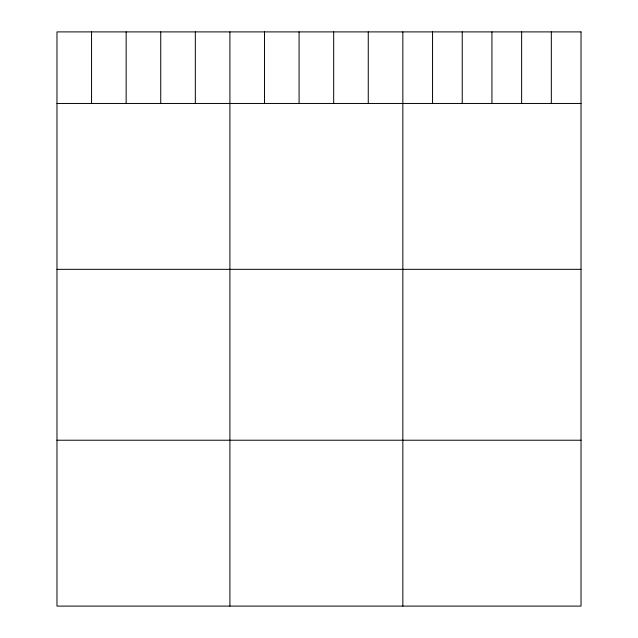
<?xml version="1.0" encoding="UTF-8"?>
<svg xmlns="http://www.w3.org/2000/svg" width="638" height="638" viewBox="0 0 638 638"><rect width="100%" height="100%" fill="white"/><g stroke="black" fill="none" stroke-linecap="round" stroke-linejoin="round"><path stroke-width="0.96" d="M56.973 103.46L581.027 103.46M56.973 269.332L581.027 269.332M56.973 440.228L581.027 440.228M551.328 31.9L551.328 103.46M521.637 31.9L521.637 103.46M491.938 31.9L491.938 103.46M462.239 31.9L462.239 103.46M432.548 31.9L432.548 103.46M402.849 31.9L402.849 606.1M368.262 31.9L368.262 103.46M333.674 31.9L333.674 103.46M299.086 31.9L299.086 103.46M264.499 31.9L264.499 103.46M229.911 31.9L229.911 606.1M195.324 31.9L195.324 103.46M160.736 31.9L160.736 103.46M126.149 31.9L126.149 103.46M91.561 31.9L91.561 103.46M581.027 31.9L56.973 31.9L56.973 606.1L581.027 606.1L581.027 31.9"/></g></svg>
